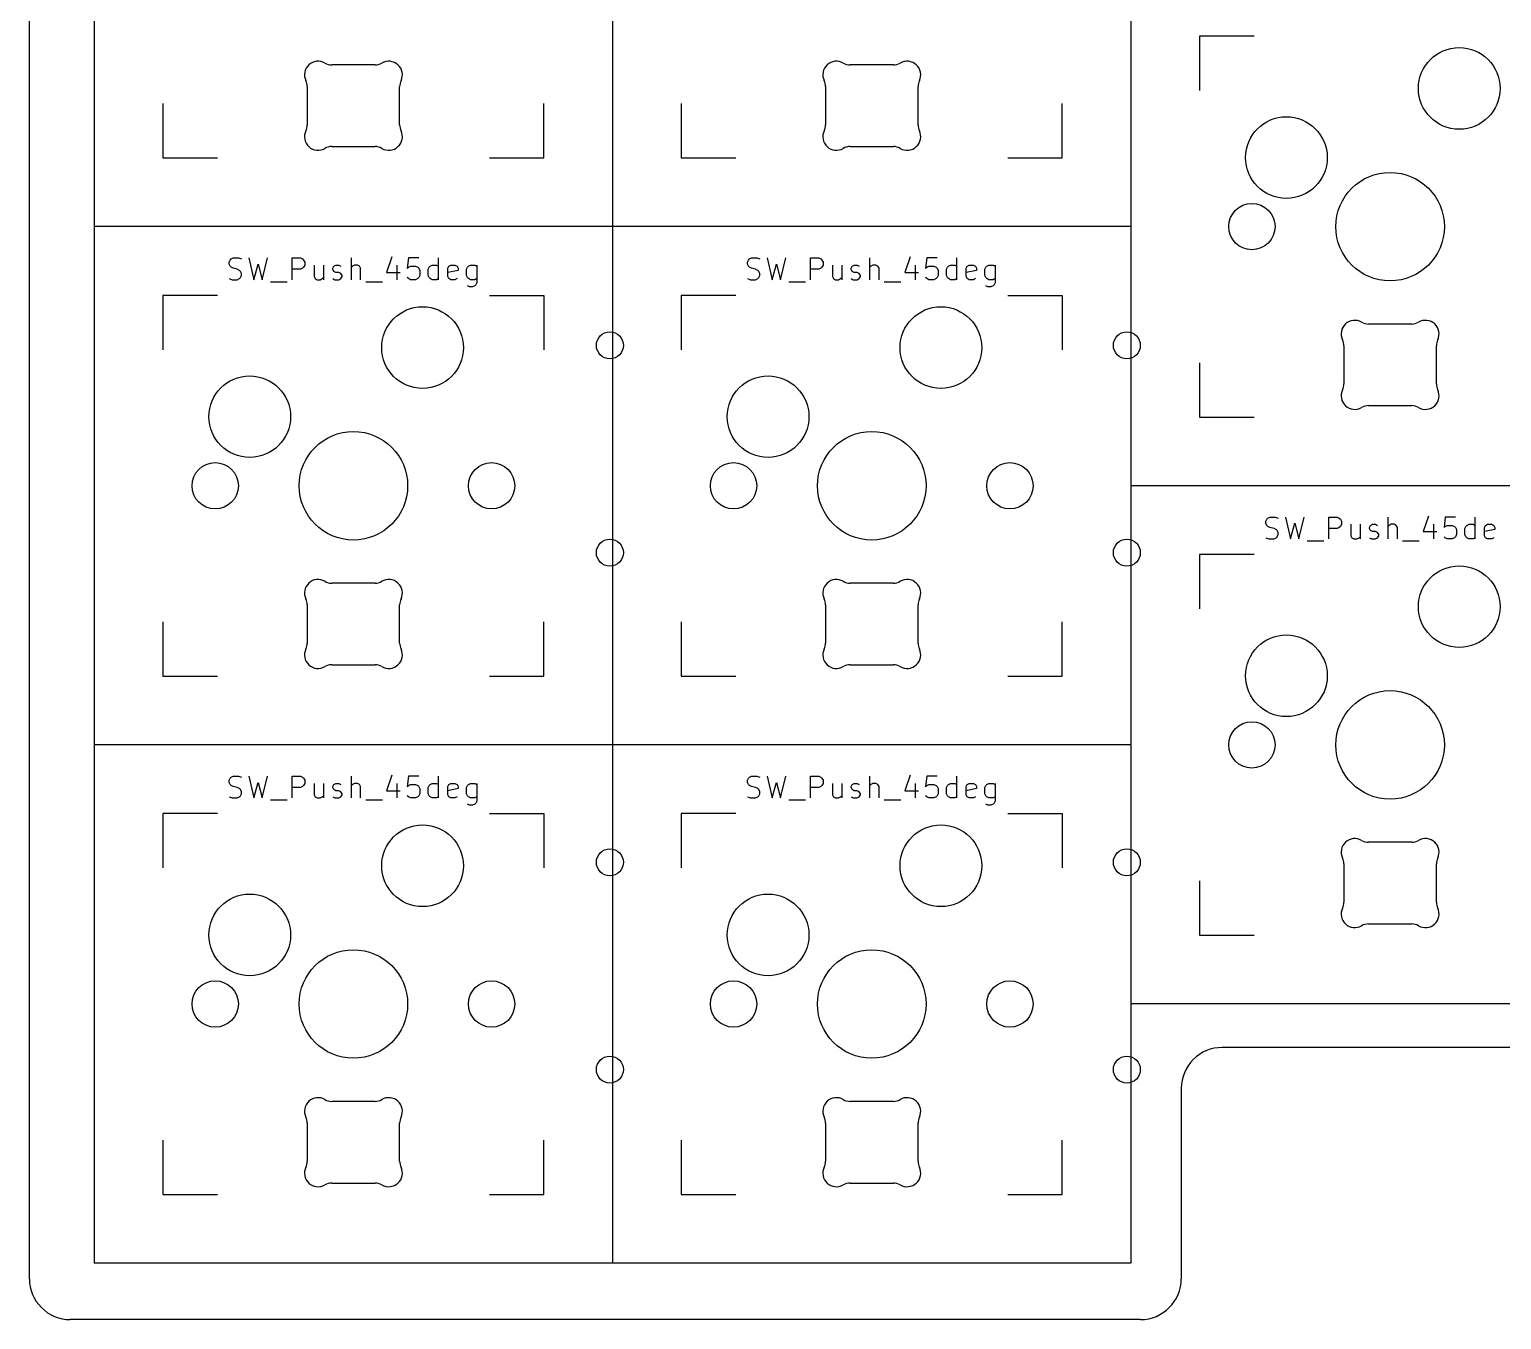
# Model space of a CAD drawing. Extents: x 9 to 292, y -476 to -359.
# Drawn here: x 9 to 63.1, y -455.7 to -408.2 of the extents above; entities that cross this region are included whole.
import ezdxf

# ---------------------------------------------------------------- set-up
doc = ezdxf.new("R2010")
doc.units = 0
doc.layers.add('BLACK', color=7, linetype='CONTINUOUS')

msp = doc.modelspace()

# ---------------------------------------------------------------- linework, layer by layer
at = {"layer": 'BLACK', "linetype": 'CONTINUOUS'}
for p, q in [((8.993886, -454.150112), (8.993887, -376.499989)), ((11.375136, -396.425111), (11.375136, -415.475111)), ((30.425136, -396.425111), (30.425136, -415.475111)), ((30.425137, -396.425112), (30.425137, -415.475112)), ((49.475137, -396.425112), (49.475137, -415.475112)), ((49.475136, -405.950112), (49.475136, -425.000112)), ((52.000136, -408.475112), (52.000136, -410.475113)), ((54.000137, -408.475112), (52.000136, -408.475112)), ((21.694589, -409.530112), (20.105685, -409.530112)), ((40.744589, -409.530112), (39.155685, -409.530112)), ((19.200138, -410.32727), (19.200138, -411.732954)), ((22.600136, -411.732954), (22.600136, -410.32727)), ((38.250138, -410.32727), (38.250138, -411.732954)), ((41.650136, -411.732954), (41.650136, -410.32727)), ((13.900136, -410.95011), (13.900136, -412.950111)), ((27.900136, -412.950111), (27.900136, -410.95011)), ((32.950137, -410.950111), (32.950137, -412.950112)), ((46.950137, -412.950112), (46.950137, -410.950111)), ((20.105684, -412.530111), (21.694589, -412.530111)), ((39.155684, -412.530111), (40.744589, -412.530111)), ((13.900136, -412.950111), (15.900137, -412.950111)), ((25.900135, -412.950111), (27.900136, -412.950111)), ((32.950137, -412.950112), (34.950138, -412.950112)), ((44.950136, -412.950112), (46.950137, -412.950112)), ((30.425136, -415.475111), (11.375136, -415.475111)), ((11.375137, -415.475112), (11.375137, -434.525112)), ((30.425137, -415.475112), (11.375137, -415.475112)), ((30.425137, -415.475112), (30.425137, -434.525112)), ((49.475137, -415.475112), (30.425137, -415.475112)), ((49.475137, -415.475112), (30.425137, -415.475112)), ((30.425137, -415.475112), (30.425137, -434.525112)), ((49.475137, -415.475112), (49.475137, -434.525112)), ((22.309661, -416.586812), (22.119184, -417.15824)), ((41.359661, -416.586812), (41.169184, -417.15824)), ((16.328706, -416.777288), (16.366802, -416.701097)), ((16.328706, -416.853478), (16.328706, -416.777288)), ((16.366802, -416.929669), (16.328706, -416.853478)), ((16.366802, -416.701097), (16.404897, -416.663002)), ((16.404897, -416.967764), (16.366802, -416.929669)), ((16.404897, -416.663002), (16.481087, -416.624907)), ((16.481087, -417.005859), (16.404897, -416.967764)), ((16.481087, -416.624907), (16.671564, -416.624907)), ((16.633468, -417.043954), (16.481087, -417.005859)), ((16.709659, -417.08205), (16.633468, -417.043954)), ((16.671564, -416.624907), (16.785849, -416.663002)), ((16.747754, -417.120145), (16.709659, -417.08205)), ((16.785849, -417.196335), (16.747754, -417.120145)), ((17.052516, -416.624907), (17.242992, -417.424907)), ((17.242992, -417.424907), (17.395373, -416.853478)), ((17.395373, -416.853478), (17.547754, -417.424907)), ((17.547754, -417.424907), (17.738231, -416.624907)), ((18.652517, -417.424907), (18.652517, -416.624907)), ((18.652517, -416.624907), (18.957279, -416.624907)), ((18.957279, -417.043954), (18.652517, -417.043954)), ((18.957279, -416.624907), (19.033469, -416.663002)), ((19.033469, -417.005859), (18.957279, -417.043954)), ((19.033469, -416.663002), (19.071564, -416.701097)), ((19.071564, -416.967764), (19.033469, -417.005859)), ((19.071564, -416.701097), (19.10966, -416.777288)), ((19.10966, -416.891573), (19.071564, -416.967764)), ((19.10966, -416.777288), (19.10966, -416.891573)), ((19.452517, -416.891573), (19.452517, -417.310621)), ((19.795374, -416.891573), (19.795374, -417.424907)), ((20.138231, -417.005859), (20.176327, -416.929669)), ((20.138231, -417.043954), (20.138231, -417.005859)), ((20.176327, -417.120145), (20.138231, -417.043954)), ((20.176327, -416.929669), (20.252517, -416.891573)), ((20.252517, -417.15824), (20.176327, -417.120145)), ((20.252517, -416.891573), (20.366803, -416.891573)), ((20.366803, -416.891573), (20.442993, -416.929669)), ((20.823946, -417.424907), (20.823946, -416.624907)), ((20.862041, -416.929669), (20.823946, -416.967764)), ((20.938231, -416.891573), (20.862041, -416.929669)), ((21.052517, -416.891573), (20.938231, -416.891573)), ((21.128708, -416.929669), (21.052517, -416.891573)), ((21.166803, -417.005859), (21.128708, -416.929669)), ((21.166803, -417.424907), (21.166803, -417.005859)), ((22.500137, -416.891573), (22.500137, -417.424907)), ((22.919185, -416.624907), (22.881089, -417.005859)), ((22.881089, -417.005859), (22.919185, -416.967764)), ((23.300137, -416.624907), (22.919185, -416.624907)), ((22.919185, -416.967764), (22.995375, -416.929669)), ((22.995375, -416.929669), (23.185851, -416.929669)), ((23.185851, -416.929669), (23.262042, -416.967764)), ((23.262042, -416.967764), (23.300137, -417.005859)), ((23.300137, -417.005859), (23.338232, -417.08205)), ((23.338232, -417.08205), (23.338232, -417.272526)), ((23.642994, -417.043954), (23.68109, -416.967764)), ((23.642994, -417.272526), (23.642994, -417.043954)), ((23.68109, -416.967764), (23.719185, -416.929669)), ((23.719185, -416.929669), (23.795375, -416.891573)), ((23.795375, -416.891573), (23.947756, -416.891573)), ((23.947756, -416.891573), (24.023947, -416.929669)), ((24.023947, -417.424907), (24.023947, -416.624907)), ((24.366804, -417.005859), (24.4049, -416.929669)), ((24.366804, -417.310621), (24.366804, -417.005859)), ((24.747757, -417.08205), (24.366804, -417.15824)), ((24.4049, -416.929669), (24.48109, -416.891573)), ((24.48109, -416.891573), (24.633471, -416.891573)), ((24.633471, -416.891573), (24.709662, -416.929669)), ((24.709662, -416.929669), (24.747757, -417.005859)), ((24.747757, -417.005859), (24.747757, -417.08205)), ((25.052518, -417.043954), (25.090614, -416.967764)), ((25.052518, -417.272526), (25.052518, -417.043954)), ((25.090614, -416.967764), (25.128709, -416.929669)), ((25.128709, -416.929669), (25.204899, -416.891573)), ((25.204899, -416.891573), (25.35728, -416.891573)), ((25.35728, -416.891573), (25.433471, -416.929669)), ((25.433471, -416.891573), (25.433471, -417.539192)), ((35.378706, -416.777288), (35.416802, -416.701097)), ((35.378706, -416.853478), (35.378706, -416.777288)), ((35.416802, -416.929669), (35.378706, -416.853478)), ((35.416802, -416.701097), (35.454897, -416.663002)), ((35.454897, -416.967764), (35.416802, -416.929669)), ((35.454897, -416.663002), (35.531087, -416.624907)), ((35.531087, -417.005859), (35.454897, -416.967764)), ((35.531087, -416.624907), (35.721564, -416.624907)), ((35.683468, -417.043954), (35.531087, -417.005859)), ((35.759659, -417.08205), (35.683468, -417.043954)), ((35.721564, -416.624907), (35.835849, -416.663002)), ((35.797754, -417.120145), (35.759659, -417.08205)), ((35.835849, -417.196335), (35.797754, -417.120145)), ((36.102516, -416.624907), (36.292992, -417.424907)), ((36.292992, -417.424907), (36.445373, -416.853478)), ((36.445373, -416.853478), (36.597754, -417.424907)), ((36.597754, -417.424907), (36.788231, -416.624907)), ((37.702517, -417.424907), (37.702517, -416.624907)), ((37.702517, -416.624907), (38.007279, -416.624907)), ((38.007279, -417.043954), (37.702517, -417.043954)), ((38.007279, -416.624907), (38.083469, -416.663002)), ((38.083469, -417.005859), (38.007279, -417.043954)), ((38.083469, -416.663002), (38.121564, -416.701097)), ((38.121564, -416.967764), (38.083469, -417.005859)), ((38.121564, -416.701097), (38.15966, -416.777288)), ((38.15966, -416.891573), (38.121564, -416.967764)), ((38.15966, -416.777288), (38.15966, -416.891573)), ((38.502517, -416.891573), (38.502517, -417.310621)), ((38.845374, -416.891573), (38.845374, -417.424907)), ((39.188231, -417.005859), (39.226327, -416.929669)), ((39.188231, -417.043954), (39.188231, -417.005859)), ((39.226327, -417.120145), (39.188231, -417.043954)), ((39.226327, -416.929669), (39.302517, -416.891573)), ((39.302517, -417.15824), (39.226327, -417.120145)), ((39.302517, -416.891573), (39.416803, -416.891573)), ((39.416803, -416.891573), (39.492993, -416.929669)), ((39.873946, -417.424907), (39.873946, -416.624907)), ((39.912041, -416.929669), (39.873946, -416.967764)), ((39.988231, -416.891573), (39.912041, -416.929669)), ((40.102517, -416.891573), (39.988231, -416.891573)), ((40.178708, -416.929669), (40.102517, -416.891573)), ((40.216803, -417.005859), (40.178708, -416.929669)), ((40.216803, -417.424907), (40.216803, -417.005859)), ((41.550137, -416.891573), (41.550137, -417.424907)), ((41.969185, -416.624907), (41.931089, -417.005859)), ((41.931089, -417.005859), (41.969185, -416.967764)), ((42.350137, -416.624907), (41.969185, -416.624907)), ((41.969185, -416.967764), (42.045375, -416.929669)), ((42.045375, -416.929669), (42.235851, -416.929669)), ((42.235851, -416.929669), (42.312042, -416.967764)), ((42.312042, -416.967764), (42.350137, -417.005859)), ((42.350137, -417.005859), (42.388232, -417.08205)), ((42.388232, -417.08205), (42.388232, -417.272526)), ((42.692994, -417.043954), (42.73109, -416.967764)), ((42.692994, -417.272526), (42.692994, -417.043954)), ((42.73109, -416.967764), (42.769185, -416.929669)), ((42.769185, -416.929669), (42.845375, -416.891573)), ((42.845375, -416.891573), (42.997756, -416.891573)), ((42.997756, -416.891573), (43.073947, -416.929669)), ((43.073947, -417.424907), (43.073947, -416.624907)), ((43.416804, -417.005859), (43.4549, -416.929669)), ((43.416804, -417.310621), (43.416804, -417.005859)), ((43.797757, -417.08205), (43.416804, -417.15824)), ((43.4549, -416.929669), (43.53109, -416.891573)), ((43.53109, -416.891573), (43.683471, -416.891573)), ((43.683471, -416.891573), (43.759662, -416.929669)), ((43.759662, -416.929669), (43.797757, -417.005859)), ((43.797757, -417.005859), (43.797757, -417.08205)), ((44.102518, -417.043954), (44.140614, -416.967764)), ((44.102518, -417.272526), (44.102518, -417.043954)), ((44.140614, -416.967764), (44.178709, -416.929669)), ((44.178709, -416.929669), (44.254899, -416.891573)), ((44.254899, -416.891573), (44.40728, -416.891573)), ((44.40728, -416.891573), (44.483471, -416.929669)), ((44.483471, -416.891573), (44.483471, -417.539192)), ((16.328706, -417.386812), (16.442992, -417.424907)), ((16.442992, -417.424907), (16.633468, -417.424907)), ((16.633468, -417.424907), (16.709659, -417.386812)), ((16.709659, -417.386812), (16.747754, -417.348716)), ((16.747754, -417.348716), (16.785849, -417.272526)), ((16.785849, -417.272526), (16.785849, -417.196335)), ((17.852517, -417.501097), (18.46204, -417.501097)), ((19.452517, -417.310621), (19.490612, -417.386812)), ((19.490612, -417.386812), (19.566802, -417.424907)), ((19.566802, -417.424907), (19.681088, -417.424907)), ((19.681088, -417.424907), (19.757279, -417.386812)), ((19.757279, -417.386812), (19.795374, -417.348716)), ((20.138231, -417.386812), (20.214422, -417.424907)), ((20.214422, -417.424907), (20.366803, -417.424907)), ((20.366803, -417.15824), (20.252517, -417.15824)), ((20.442993, -417.196335), (20.366803, -417.15824)), ((20.366803, -417.424907), (20.442993, -417.386812)), ((20.481089, -417.272526), (20.442993, -417.196335)), ((20.442993, -417.386812), (20.481089, -417.310621)), ((20.481089, -417.310621), (20.481089, -417.272526)), ((21.35728, -417.501097), (21.966803, -417.501097)), ((22.119184, -417.15824), (22.614423, -417.15824)), ((22.919185, -417.386812), (22.881089, -417.348716)), ((22.995375, -417.424907), (22.919185, -417.386812)), ((23.185851, -417.424907), (22.995375, -417.424907)), ((23.262042, -417.386812), (23.185851, -417.424907)), ((23.300137, -417.348716), (23.262042, -417.386812)), ((23.338232, -417.272526), (23.300137, -417.348716)), ((23.68109, -417.348716), (23.642994, -417.272526)), ((23.719185, -417.386812), (23.68109, -417.348716)), ((23.795375, -417.424907), (23.719185, -417.386812)), ((23.947756, -417.424907), (23.795375, -417.424907)), ((24.023947, -417.386812), (23.947756, -417.424907)), ((24.4049, -417.386812), (24.366804, -417.310621)), ((24.48109, -417.424907), (24.4049, -417.386812)), ((24.633471, -417.424907), (24.48109, -417.424907)), ((24.709662, -417.386812), (24.633471, -417.424907)), ((25.090614, -417.348716), (25.052518, -417.272526)), ((25.128709, -417.386812), (25.090614, -417.348716)), ((25.166804, -417.691573), (25.090614, -417.653478)), ((25.204899, -417.424907), (25.128709, -417.386812)), ((25.35728, -417.424907), (25.204899, -417.424907)), ((25.35728, -417.653478), (25.28109, -417.691573)), ((25.433471, -417.386812), (25.35728, -417.424907)), ((25.395376, -417.615383), (25.35728, -417.653478)), ((25.433471, -417.539192), (25.395376, -417.615383)), ((35.378706, -417.386812), (35.492992, -417.424907)), ((35.492992, -417.424907), (35.683468, -417.424907)), ((35.683468, -417.424907), (35.759659, -417.386812)), ((35.759659, -417.386812), (35.797754, -417.348716)), ((35.797754, -417.348716), (35.835849, -417.272526)), ((35.835849, -417.272526), (35.835849, -417.196335)), ((36.902517, -417.501097), (37.51204, -417.501097)), ((38.502517, -417.310621), (38.540612, -417.386812)), ((38.540612, -417.386812), (38.616802, -417.424907)), ((38.616802, -417.424907), (38.731088, -417.424907)), ((38.731088, -417.424907), (38.807279, -417.386812)), ((38.807279, -417.386812), (38.845374, -417.348716)), ((39.188231, -417.386812), (39.264422, -417.424907)), ((39.264422, -417.424907), (39.416803, -417.424907)), ((39.416803, -417.15824), (39.302517, -417.15824)), ((39.492993, -417.196335), (39.416803, -417.15824)), ((39.416803, -417.424907), (39.492993, -417.386812)), ((39.531089, -417.272526), (39.492993, -417.196335)), ((39.492993, -417.386812), (39.531089, -417.310621)), ((39.531089, -417.310621), (39.531089, -417.272526)), ((40.40728, -417.501097), (41.016803, -417.501097)), ((41.169184, -417.15824), (41.664423, -417.15824)), ((41.969185, -417.386812), (41.931089, -417.348716)), ((42.045375, -417.424907), (41.969185, -417.386812)), ((42.235851, -417.424907), (42.045375, -417.424907)), ((42.312042, -417.386812), (42.235851, -417.424907)), ((42.350137, -417.348716), (42.312042, -417.386812)), ((42.388232, -417.272526), (42.350137, -417.348716)), ((42.73109, -417.348716), (42.692994, -417.272526)), ((42.769185, -417.386812), (42.73109, -417.348716)), ((42.845375, -417.424907), (42.769185, -417.386812)), ((42.997756, -417.424907), (42.845375, -417.424907)), ((43.073947, -417.386812), (42.997756, -417.424907)), ((43.4549, -417.386812), (43.416804, -417.310621)), ((43.53109, -417.424907), (43.4549, -417.386812)), ((43.683471, -417.424907), (43.53109, -417.424907)), ((43.759662, -417.386812), (43.683471, -417.424907)), ((44.140614, -417.348716), (44.102518, -417.272526)), ((44.178709, -417.386812), (44.140614, -417.348716)), ((44.216804, -417.691573), (44.140614, -417.653478)), ((44.254899, -417.424907), (44.178709, -417.386812)), ((44.40728, -417.424907), (44.254899, -417.424907)), ((44.40728, -417.653478), (44.33109, -417.691573)), ((44.483471, -417.386812), (44.40728, -417.424907)), ((44.445376, -417.615383), (44.40728, -417.653478)), ((44.483471, -417.539192), (44.445376, -417.615383)), ((13.900137, -418.000112), (13.900137, -420.000113)), ((15.900138, -418.000112), (13.900137, -418.000112)), ((25.28109, -417.691573), (25.166804, -417.691573)), ((25.900136, -418.000112), (27.900137, -418.000112)), ((27.900137, -418.000112), (27.900137, -420.000113)), ((32.950137, -418.000112), (32.950137, -420.000113)), ((34.950138, -418.000112), (32.950137, -418.000112)), ((44.33109, -417.691573), (44.216804, -417.691573)), ((44.950136, -418.000112), (46.950137, -418.000112)), ((46.950137, -418.000112), (46.950137, -420.000113)), ((59.794589, -419.055111), (58.205684, -419.055111)), ((57.300137, -419.852268), (57.300137, -421.257952)), ((60.700135, -421.257952), (60.700135, -419.852268)), ((52.000136, -420.475111), (52.000136, -422.475112)), ((52.000136, -422.475112), (54.000137, -422.475112)), ((58.205684, -422.05511), (59.794588, -422.05511)), ((49.475136, -425.000112), (49.475136, -444.050112)), ((68.525136, -425.000112), (49.475136, -425.000112)), ((68.525136, -425.000112), (49.475136, -425.000112)), ((54.428705, -426.302288), (54.466801, -426.226097)), ((54.428705, -426.378478), (54.428705, -426.302288)), ((54.466801, -426.226097), (54.504896, -426.188002)), ((54.504896, -426.188002), (54.581086, -426.149907)), ((54.581086, -426.149907), (54.771563, -426.149907)), ((54.771563, -426.149907), (54.885848, -426.188002)), ((55.152515, -426.149907), (55.342991, -426.949907)), ((55.647753, -426.949907), (55.83823, -426.149907)), ((56.752516, -426.949907), (56.752516, -426.149907)), ((56.752516, -426.149907), (57.057278, -426.149907)), ((57.057278, -426.149907), (57.133468, -426.188002)), ((57.133468, -426.188002), (57.171563, -426.226097)), ((57.171563, -426.226097), (57.209659, -426.302288)), ((57.209659, -426.302288), (57.209659, -426.416573)), ((58.923945, -426.949907), (58.923945, -426.149907)), ((60.40966, -426.111812), (60.219183, -426.68324)), ((61.019184, -426.149907), (60.981088, -426.530859)), ((61.400136, -426.149907), (61.019184, -426.149907)), ((62.123946, -426.949907), (62.123946, -426.149907)), ((54.466801, -426.454669), (54.428705, -426.378478)), ((54.504896, -426.492764), (54.466801, -426.454669)), ((54.581086, -426.530859), (54.504896, -426.492764)), ((54.733467, -426.568954), (54.581086, -426.530859)), ((54.809658, -426.60705), (54.733467, -426.568954)), ((54.847753, -426.645145), (54.809658, -426.60705)), ((54.885848, -426.721335), (54.847753, -426.645145)), ((54.847753, -426.873716), (54.885848, -426.797526)), ((54.885848, -426.797526), (54.885848, -426.721335)), ((55.342991, -426.949907), (55.495372, -426.378478)), ((55.495372, -426.378478), (55.647753, -426.949907)), ((57.057278, -426.568954), (56.752516, -426.568954)), ((57.133468, -426.530859), (57.057278, -426.568954)), ((57.171563, -426.492764), (57.133468, -426.530859)), ((57.209659, -426.416573), (57.171563, -426.492764)), ((57.552516, -426.416573), (57.552516, -426.835621)), ((57.552516, -426.835621), (57.590611, -426.911812)), ((57.895373, -426.416573), (57.895373, -426.949907)), ((58.23823, -426.530859), (58.276326, -426.454669)), ((58.23823, -426.568954), (58.23823, -426.530859)), ((58.276326, -426.645145), (58.23823, -426.568954)), ((58.276326, -426.454669), (58.352516, -426.416573)), ((58.352516, -426.68324), (58.276326, -426.645145)), ((58.352516, -426.416573), (58.466802, -426.416573)), ((58.466802, -426.68324), (58.352516, -426.68324)), ((58.466802, -426.416573), (58.542992, -426.454669)), ((58.542992, -426.721335), (58.466802, -426.68324)), ((58.581088, -426.797526), (58.542992, -426.721335)), ((58.542992, -426.911812), (58.581088, -426.835621)), ((58.581088, -426.835621), (58.581088, -426.797526)), ((58.96204, -426.454669), (58.923945, -426.492764)), ((59.03823, -426.416573), (58.96204, -426.454669)), ((59.152516, -426.416573), (59.03823, -426.416573)), ((59.228707, -426.454669), (59.152516, -426.416573)), ((59.266802, -426.530859), (59.228707, -426.454669)), ((59.266802, -426.949907), (59.266802, -426.530859)), ((60.219183, -426.68324), (60.714422, -426.68324)), ((60.600136, -426.416573), (60.600136, -426.949907)), ((60.981088, -426.530859), (61.019184, -426.492764)), ((61.019184, -426.492764), (61.095374, -426.454669)), ((61.095374, -426.454669), (61.28585, -426.454669)), ((61.28585, -426.454669), (61.362041, -426.492764)), ((61.362041, -426.492764), (61.400136, -426.530859)), ((61.400136, -426.530859), (61.438231, -426.60705)), ((61.438231, -426.797526), (61.400136, -426.873716)), ((61.438231, -426.60705), (61.438231, -426.797526)), ((61.742993, -426.568954), (61.781089, -426.492764)), ((61.742993, -426.797526), (61.742993, -426.568954)), ((61.781089, -426.873716), (61.742993, -426.797526)), ((61.781089, -426.492764), (61.819184, -426.454669)), ((61.819184, -426.454669), (61.895374, -426.416573)), ((61.895374, -426.416573), (62.047755, -426.416573)), ((62.047755, -426.416573), (62.123946, -426.454669)), ((62.466803, -426.530859), (62.504899, -426.454669)), ((62.466803, -426.835621), (62.466803, -426.530859)), ((62.847756, -426.60705), (62.466803, -426.68324)), ((62.504899, -426.911812), (62.466803, -426.835621)), ((62.504899, -426.454669), (62.581089, -426.416573)), ((62.581089, -426.416573), (62.73347, -426.416573)), ((62.73347, -426.416573), (62.809661, -426.454669)), ((62.809661, -426.454669), (62.847756, -426.530859)), ((62.847756, -426.530859), (62.847756, -426.60705)), ((54.428705, -426.911812), (54.542991, -426.949907)), ((54.542991, -426.949907), (54.733467, -426.949907)), ((54.733467, -426.949907), (54.809658, -426.911812)), ((54.809658, -426.911812), (54.847753, -426.873716)), ((55.952516, -427.026097), (56.562039, -427.026097)), ((57.590611, -426.911812), (57.666801, -426.949907)), ((57.666801, -426.949907), (57.781087, -426.949907)), ((57.781087, -426.949907), (57.857278, -426.911812)), ((57.857278, -426.911812), (57.895373, -426.873716)), ((58.23823, -426.911812), (58.314421, -426.949907)), ((58.314421, -426.949907), (58.466802, -426.949907)), ((58.466802, -426.949907), (58.542992, -426.911812)), ((59.457279, -427.026097), (60.066802, -427.026097)), ((61.019184, -426.911812), (60.981088, -426.873716)), ((61.095374, -426.949907), (61.019184, -426.911812)), ((61.28585, -426.949907), (61.095374, -426.949907)), ((61.362041, -426.911812), (61.28585, -426.949907)), ((61.400136, -426.873716), (61.362041, -426.911812)), ((61.819184, -426.911812), (61.781089, -426.873716)), ((61.895374, -426.949907), (61.819184, -426.911812)), ((62.047755, -426.949907), (61.895374, -426.949907)), ((62.123946, -426.911812), (62.047755, -426.949907)), ((62.581089, -426.949907), (62.504899, -426.911812)), ((62.73347, -426.949907), (62.581089, -426.949907)), ((62.809661, -426.911812), (62.73347, -426.949907)), ((52.000136, -427.525112), (52.000136, -429.525113)), ((54.000137, -427.525112), (52.000136, -427.525112)), ((21.694589, -428.580112), (20.105684, -428.580112)), ((40.74459, -428.580111), (39.155685, -428.580111)), ((19.200137, -429.377269), (19.200137, -430.782953)), ((22.600135, -430.782953), (22.600135, -429.377269)), ((38.250138, -429.377268), (38.250138, -430.782952)), ((41.650136, -430.782952), (41.650136, -429.377268)), ((13.900137, -430.000111), (13.900137, -432.000112)), ((27.900137, -432.000112), (27.900137, -430.000111)), ((32.950137, -430.000111), (32.950137, -432.000112)), ((46.950137, -432.000112), (46.950137, -430.000111)), ((20.105684, -431.580111), (21.694588, -431.580111)), ((39.155685, -431.58011), (40.744589, -431.58011)), ((13.900137, -432.000112), (15.900138, -432.000112)), ((25.900136, -432.000112), (27.900137, -432.000112)), ((32.950137, -432.000112), (34.950138, -432.000112)), ((44.950136, -432.000112), (46.950137, -432.000112)), ((11.375137, -434.525112), (11.375137, -453.575112)), ((30.425137, -434.525112), (11.375137, -434.525112)), ((30.425137, -434.525112), (11.375137, -434.525112)), ((30.425137, -434.525112), (30.425137, -453.575112)), ((49.475137, -434.525112), (30.425137, -434.525112)), ((49.475137, -434.525112), (30.425137, -434.525112)), ((30.425137, -434.525112), (30.425137, -453.575112)), ((49.475137, -434.525112), (49.475137, -453.575112)), ((16.328706, -435.827288), (16.366802, -435.751097)), ((16.328706, -435.903478), (16.328706, -435.827288)), ((16.366802, -435.979669), (16.328706, -435.903478)), ((16.366802, -435.751097), (16.404897, -435.713002)), ((16.404897, -436.017764), (16.366802, -435.979669)), ((16.404897, -435.713002), (16.481087, -435.674907)), ((16.481087, -436.055859), (16.404897, -436.017764)), ((16.481087, -435.674907), (16.671564, -435.674907)), ((16.633468, -436.093954), (16.481087, -436.055859)), ((16.671564, -435.674907), (16.785849, -435.713002)), ((17.052516, -435.674907), (17.242992, -436.474907)), ((17.242992, -436.474907), (17.395373, -435.903478)), ((17.395373, -435.903478), (17.547754, -436.474907)), ((17.547754, -436.474907), (17.738231, -435.674907)), ((18.652517, -436.474907), (18.652517, -435.674907)), ((18.652517, -435.674907), (18.957279, -435.674907)), ((18.957279, -435.674907), (19.033469, -435.713002)), ((19.033469, -436.055859), (18.957279, -436.093954)), ((19.033469, -435.713002), (19.071564, -435.751097)), ((19.071564, -436.017764), (19.033469, -436.055859)), ((19.071564, -435.751097), (19.10966, -435.827288)), ((19.10966, -435.941573), (19.071564, -436.017764)), ((19.10966, -435.827288), (19.10966, -435.941573)), ((19.452517, -435.941573), (19.452517, -436.360621)), ((19.795374, -435.941573), (19.795374, -436.474907)), ((20.138231, -436.055859), (20.176327, -435.979669)), ((20.138231, -436.093954), (20.138231, -436.055859)), ((20.176327, -435.979669), (20.252517, -435.941573)), ((20.252517, -435.941573), (20.366803, -435.941573)), ((20.366803, -435.941573), (20.442993, -435.979669)), ((20.823946, -436.474907), (20.823946, -435.674907)), ((20.862041, -435.979669), (20.823946, -436.017764)), ((20.938231, -435.941573), (20.862041, -435.979669)), ((21.052517, -435.941573), (20.938231, -435.941573)), ((21.128708, -435.979669), (21.052517, -435.941573)), ((21.166803, -436.055859), (21.128708, -435.979669)), ((21.166803, -436.474907), (21.166803, -436.055859)), ((22.309661, -435.636812), (22.119184, -436.20824)), ((22.500137, -435.941573), (22.500137, -436.474907)), ((22.919185, -435.674907), (22.881089, -436.055859)), ((22.881089, -436.055859), (22.919185, -436.017764)), ((23.300137, -435.674907), (22.919185, -435.674907)), ((22.919185, -436.017764), (22.995375, -435.979669)), ((22.995375, -435.979669), (23.185851, -435.979669)), ((23.185851, -435.979669), (23.262042, -436.017764)), ((23.262042, -436.017764), (23.300137, -436.055859)), ((23.300137, -436.055859), (23.338232, -436.13205)), ((23.642994, -436.093954), (23.68109, -436.017764)), ((23.68109, -436.017764), (23.719185, -435.979669)), ((23.719185, -435.979669), (23.795375, -435.941573)), ((23.795375, -435.941573), (23.947756, -435.941573)), ((23.947756, -435.941573), (24.023947, -435.979669)), ((24.023947, -436.474907), (24.023947, -435.674907)), ((24.366804, -436.055859), (24.4049, -435.979669)), ((24.366804, -436.360621), (24.366804, -436.055859)), ((24.4049, -435.979669), (24.48109, -435.941573)), ((24.48109, -435.941573), (24.633471, -435.941573)), ((24.633471, -435.941573), (24.709662, -435.979669)), ((24.709662, -435.979669), (24.747757, -436.055859)), ((24.747757, -436.055859), (24.747757, -436.13205)), ((25.052518, -436.093954), (25.090614, -436.017764)), ((25.090614, -436.017764), (25.128709, -435.979669)), ((25.128709, -435.979669), (25.204899, -435.941573)), ((25.204899, -435.941573), (25.35728, -435.941573)), ((25.35728, -435.941573), (25.433471, -435.979669)), ((25.433471, -435.941573), (25.433471, -436.589192)), ((35.378706, -435.827288), (35.416802, -435.751097)), ((35.378706, -435.903478), (35.378706, -435.827288)), ((35.416802, -435.979669), (35.378706, -435.903478)), ((35.416802, -435.751097), (35.454897, -435.713002)), ((35.454897, -436.017764), (35.416802, -435.979669)), ((35.454897, -435.713002), (35.531087, -435.674907)), ((35.531087, -436.055859), (35.454897, -436.017764)), ((35.531087, -435.674907), (35.721564, -435.674907)), ((35.683468, -436.093954), (35.531087, -436.055859)), ((35.721564, -435.674907), (35.835849, -435.713002)), ((36.102516, -435.674907), (36.292992, -436.474907)), ((36.292992, -436.474907), (36.445373, -435.903478)), ((36.445373, -435.903478), (36.597754, -436.474907)), ((36.597754, -436.474907), (36.788231, -435.674907)), ((37.702517, -436.474907), (37.702517, -435.674907)), ((37.702517, -435.674907), (38.007279, -435.674907)), ((38.007279, -435.674907), (38.083469, -435.713002)), ((38.083469, -436.055859), (38.007279, -436.093954)), ((38.083469, -435.713002), (38.121564, -435.751097)), ((38.121564, -436.017764), (38.083469, -436.055859)), ((38.121564, -435.751097), (38.15966, -435.827288)), ((38.15966, -435.941573), (38.121564, -436.017764)), ((38.15966, -435.827288), (38.15966, -435.941573)), ((38.502517, -435.941573), (38.502517, -436.360621)), ((38.845374, -435.941573), (38.845374, -436.474907)), ((39.188231, -436.055859), (39.226327, -435.979669)), ((39.188231, -436.093954), (39.188231, -436.055859)), ((39.226327, -435.979669), (39.302517, -435.941573)), ((39.302517, -435.941573), (39.416803, -435.941573)), ((39.416803, -435.941573), (39.492993, -435.979669)), ((39.873946, -436.474907), (39.873946, -435.674907)), ((39.912041, -435.979669), (39.873946, -436.017764)), ((39.988231, -435.941573), (39.912041, -435.979669)), ((40.102517, -435.941573), (39.988231, -435.941573)), ((40.178708, -435.979669), (40.102517, -435.941573)), ((40.216803, -436.055859), (40.178708, -435.979669)), ((40.216803, -436.474907), (40.216803, -436.055859)), ((41.359661, -435.636812), (41.169184, -436.20824)), ((41.550137, -435.941573), (41.550137, -436.474907)), ((41.969185, -435.674907), (41.931089, -436.055859)), ((41.931089, -436.055859), (41.969185, -436.017764)), ((42.350137, -435.674907), (41.969185, -435.674907)), ((41.969185, -436.017764), (42.045375, -435.979669)), ((42.045375, -435.979669), (42.235851, -435.979669)), ((42.235851, -435.979669), (42.312042, -436.017764)), ((42.312042, -436.017764), (42.350137, -436.055859)), ((42.350137, -436.055859), (42.388232, -436.13205)), ((42.692994, -436.093954), (42.73109, -436.017764)), ((42.73109, -436.017764), (42.769185, -435.979669)), ((42.769185, -435.979669), (42.845375, -435.941573)), ((42.845375, -435.941573), (42.997756, -435.941573)), ((42.997756, -435.941573), (43.073947, -435.979669)), ((43.073947, -436.474907), (43.073947, -435.674907)), ((43.416804, -436.055859), (43.4549, -435.979669)), ((43.416804, -436.360621), (43.416804, -436.055859)), ((43.4549, -435.979669), (43.53109, -435.941573)), ((43.53109, -435.941573), (43.683471, -435.941573)), ((43.683471, -435.941573), (43.759662, -435.979669)), ((43.759662, -435.979669), (43.797757, -436.055859)), ((43.797757, -436.055859), (43.797757, -436.13205)), ((44.102518, -436.093954), (44.140614, -436.017764)), ((44.140614, -436.017764), (44.178709, -435.979669)), ((44.178709, -435.979669), (44.254899, -435.941573)), ((44.254899, -435.941573), (44.40728, -435.941573)), ((44.40728, -435.941573), (44.483471, -435.979669)), ((44.483471, -435.941573), (44.483471, -436.589192)), ((16.328706, -436.436812), (16.442992, -436.474907)), ((16.442992, -436.474907), (16.633468, -436.474907)), ((16.709659, -436.13205), (16.633468, -436.093954)), ((16.633468, -436.474907), (16.709659, -436.436812)), ((16.747754, -436.170145), (16.709659, -436.13205)), ((16.709659, -436.436812), (16.747754, -436.398716)), ((16.785849, -436.246335), (16.747754, -436.170145)), ((16.747754, -436.398716), (16.785849, -436.322526)), ((16.785849, -436.322526), (16.785849, -436.246335)), ((17.852517, -436.551097), (18.46204, -436.551097)), ((18.957279, -436.093954), (18.652517, -436.093954)), ((19.452517, -436.360621), (19.490612, -436.436812)), ((19.490612, -436.436812), (19.566802, -436.474907)), ((19.566802, -436.474907), (19.681088, -436.474907)), ((19.681088, -436.474907), (19.757279, -436.436812)), ((19.757279, -436.436812), (19.795374, -436.398716)), ((20.176327, -436.170145), (20.138231, -436.093954)), ((20.138231, -436.436812), (20.214422, -436.474907)), ((20.252517, -436.20824), (20.176327, -436.170145)), ((20.214422, -436.474907), (20.366803, -436.474907)), ((20.366803, -436.20824), (20.252517, -436.20824)), ((20.442993, -436.246335), (20.366803, -436.20824)), ((20.366803, -436.474907), (20.442993, -436.436812)), ((20.481089, -436.322526), (20.442993, -436.246335)), ((20.442993, -436.436812), (20.481089, -436.360621)), ((20.481089, -436.360621), (20.481089, -436.322526)), ((21.35728, -436.551097), (21.966803, -436.551097)), ((22.119184, -436.20824), (22.614423, -436.20824)), ((22.919185, -436.436812), (22.881089, -436.398716)), ((22.995375, -436.474907), (22.919185, -436.436812)), ((23.185851, -436.474907), (22.995375, -436.474907)), ((23.262042, -436.436812), (23.185851, -436.474907)), ((23.300137, -436.398716), (23.262042, -436.436812)), ((23.338232, -436.322526), (23.300137, -436.398716)), ((23.338232, -436.13205), (23.338232, -436.322526)), ((23.642994, -436.322526), (23.642994, -436.093954)), ((23.68109, -436.398716), (23.642994, -436.322526)), ((23.719185, -436.436812), (23.68109, -436.398716)), ((23.795375, -436.474907), (23.719185, -436.436812)), ((23.947756, -436.474907), (23.795375, -436.474907)), ((24.023947, -436.436812), (23.947756, -436.474907)), ((24.747757, -436.13205), (24.366804, -436.20824)), ((24.4049, -436.436812), (24.366804, -436.360621)), ((24.48109, -436.474907), (24.4049, -436.436812)), ((24.633471, -436.474907), (24.48109, -436.474907)), ((24.709662, -436.436812), (24.633471, -436.474907)), ((25.052518, -436.322526), (25.052518, -436.093954)), ((25.090614, -436.398716), (25.052518, -436.322526)), ((25.128709, -436.436812), (25.090614, -436.398716)), ((25.204899, -436.474907), (25.128709, -436.436812)), ((25.35728, -436.474907), (25.204899, -436.474907)), ((25.433471, -436.436812), (25.35728, -436.474907)), ((25.433471, -436.589192), (25.395376, -436.665383)), ((35.378706, -436.436812), (35.492992, -436.474907)), ((35.492992, -436.474907), (35.683468, -436.474907)), ((35.759659, -436.13205), (35.683468, -436.093954)), ((35.683468, -436.474907), (35.759659, -436.436812)), ((35.797754, -436.170145), (35.759659, -436.13205)), ((35.759659, -436.436812), (35.797754, -436.398716)), ((35.835849, -436.246335), (35.797754, -436.170145)), ((35.797754, -436.398716), (35.835849, -436.322526)), ((35.835849, -436.322526), (35.835849, -436.246335)), ((36.902517, -436.551097), (37.51204, -436.551097)), ((38.007279, -436.093954), (37.702517, -436.093954)), ((38.502517, -436.360621), (38.540612, -436.436812)), ((38.540612, -436.436812), (38.616802, -436.474907)), ((38.616802, -436.474907), (38.731088, -436.474907)), ((38.731088, -436.474907), (38.807279, -436.436812)), ((38.807279, -436.436812), (38.845374, -436.398716)), ((39.226327, -436.170145), (39.188231, -436.093954)), ((39.188231, -436.436812), (39.264422, -436.474907)), ((39.302517, -436.20824), (39.226327, -436.170145)), ((39.264422, -436.474907), (39.416803, -436.474907)), ((39.416803, -436.20824), (39.302517, -436.20824)), ((39.492993, -436.246335), (39.416803, -436.20824)), ((39.416803, -436.474907), (39.492993, -436.436812)), ((39.531089, -436.322526), (39.492993, -436.246335)), ((39.492993, -436.436812), (39.531089, -436.360621)), ((39.531089, -436.360621), (39.531089, -436.322526)), ((40.40728, -436.551097), (41.016803, -436.551097)), ((41.169184, -436.20824), (41.664423, -436.20824)), ((41.969185, -436.436812), (41.931089, -436.398716)), ((42.045375, -436.474907), (41.969185, -436.436812)), ((42.235851, -436.474907), (42.045375, -436.474907)), ((42.312042, -436.436812), (42.235851, -436.474907)), ((42.350137, -436.398716), (42.312042, -436.436812)), ((42.388232, -436.322526), (42.350137, -436.398716)), ((42.388232, -436.13205), (42.388232, -436.322526)), ((42.692994, -436.322526), (42.692994, -436.093954)), ((42.73109, -436.398716), (42.692994, -436.322526)), ((42.769185, -436.436812), (42.73109, -436.398716)), ((42.845375, -436.474907), (42.769185, -436.436812)), ((42.997756, -436.474907), (42.845375, -436.474907)), ((43.073947, -436.436812), (42.997756, -436.474907)), ((43.797757, -436.13205), (43.416804, -436.20824)), ((43.4549, -436.436812), (43.416804, -436.360621)), ((43.53109, -436.474907), (43.4549, -436.436812)), ((43.683471, -436.474907), (43.53109, -436.474907)), ((43.759662, -436.436812), (43.683471, -436.474907)), ((44.102518, -436.322526), (44.102518, -436.093954)), ((44.140614, -436.398716), (44.102518, -436.322526)), ((44.178709, -436.436812), (44.140614, -436.398716)), ((44.254899, -436.474907), (44.178709, -436.436812)), ((44.40728, -436.474907), (44.254899, -436.474907)), ((44.483471, -436.436812), (44.40728, -436.474907)), ((44.483471, -436.589192), (44.445376, -436.665383)), ((13.900137, -437.050112), (13.900137, -439.050113)), ((15.900138, -437.050112), (13.900137, -437.050112)), ((25.166804, -436.741573), (25.090614, -436.703478)), ((25.28109, -436.741573), (25.166804, -436.741573)), ((25.35728, -436.703478), (25.28109, -436.741573)), ((25.395376, -436.665383), (25.35728, -436.703478)), ((25.900136, -437.050112), (27.900137, -437.050112)), ((27.900137, -437.050112), (27.900137, -439.050113)), ((32.950137, -437.050112), (32.950137, -439.050113)), ((34.950138, -437.050112), (32.950137, -437.050112)), ((44.216804, -436.741573), (44.140614, -436.703478)), ((44.33109, -436.741573), (44.216804, -436.741573)), ((44.40728, -436.703478), (44.33109, -436.741573)), ((44.445376, -436.665383), (44.40728, -436.703478)), ((44.950136, -437.050112), (46.950137, -437.050112)), ((46.950137, -437.050112), (46.950137, -439.050113)), ((59.794589, -438.105113), (58.205685, -438.105113)), ((57.300138, -438.902271), (57.300138, -440.307955)), ((60.700136, -440.307955), (60.700136, -438.902271)), ((52.000136, -439.525111), (52.000136, -441.525112)), ((58.205684, -441.105112), (59.794589, -441.105112)), ((52.000136, -441.525112), (54.000137, -441.525112)), ((68.525136, -444.050112), (49.475136, -444.050112)), ((64.35653, -445.650112), (52.825137, -445.650112)), ((51.325136, -447.150112), (51.325136, -454.150112)), ((21.694588, -447.630113), (20.105684, -447.630113)), ((40.744588, -447.630113), (39.155684, -447.630113)), ((19.200137, -448.427271), (19.200137, -449.832955)), ((22.600135, -449.832955), (22.600135, -448.427271)), ((38.250137, -448.427271), (38.250137, -449.832955)), ((41.650135, -449.832955), (41.650135, -448.427271)), ((13.900137, -449.050111), (13.900137, -451.050112)), ((27.900137, -451.050112), (27.900137, -449.050111)), ((32.950137, -449.050111), (32.950137, -451.050112)), ((46.950137, -451.050112), (46.950137, -449.050111)), ((20.105683, -450.630112), (21.694588, -450.630112)), ((39.155683, -450.630112), (40.744588, -450.630112)), ((13.900137, -451.050112), (15.900138, -451.050112)), ((25.900136, -451.050112), (27.900137, -451.050112)), ((32.950137, -451.050112), (34.950138, -451.050112)), ((44.950136, -451.050112), (46.950137, -451.050112)), ((30.425137, -453.575112), (11.375137, -453.575112)), ((49.475137, -453.575112), (30.425137, -453.575112)), ((49.825137, -455.650111), (10.493887, -455.650112))]:
    msp.add_line(p, q, dxfattribs=at)
at = {"layer": 'BLACK'}
for centre, radius in [((61.540136, -410.395112), 1.499999), ((61.540136, -410.395112), 1.499999), ((61.540136, -410.395112), 1.499999), ((55.190136, -412.935112), 1.499999), ((55.190136, -412.935112), 1.499999), ((55.190136, -412.935112), 1.499999), ((59.000136, -415.475112), 1.993899), ((59.000136, -415.475112), 1.993899), ((59.000136, -415.475112), 1.993899), ((53.920137, -415.475112), 0.850899), ((53.920137, -415.475112), 0.850899), ((53.920137, -415.475112), 0.850899), ((23.440137, -419.920112), 1.499999), ((23.440137, -419.920112), 1.499999), ((23.440137, -419.920112), 1.499999), ((42.490137, -419.920112), 1.499999), ((42.490137, -419.920112), 1.499999), ((42.490137, -419.920112), 1.499999), ((30.325136, -419.84011), 0.4953), ((30.325136, -419.84011), 0.4953), ((30.325136, -419.84011), 0.4953), ((49.325136, -419.84011), 0.4953), ((49.325136, -419.84011), 0.4953), ((49.325136, -419.84011), 0.4953), ((17.090137, -422.460112), 1.499999), ((17.090137, -422.460112), 1.499999), ((17.090137, -422.460112), 1.499999), ((36.140137, -422.460112), 1.499999), ((36.140137, -422.460112), 1.499999), ((36.140137, -422.460112), 1.499999), ((20.900137, -425.000112), 1.993899), ((20.900137, -425.000112), 1.993899), ((20.900137, -425.000112), 1.993899), ((39.950137, -425.000112), 1.993899), ((39.950137, -425.000112), 1.993899), ((39.950137, -425.000112), 1.993899), ((15.820138, -425.000112), 0.850899), ((15.820138, -425.000112), 0.850899), ((15.820138, -425.000112), 0.850899), ((25.980136, -425.000112), 0.850899), ((25.980136, -425.000112), 0.850899), ((25.980136, -425.000112), 0.850899), ((34.870138, -425.000112), 0.850899), ((34.870138, -425.000112), 0.850899), ((34.870138, -425.000112), 0.850899), ((45.030136, -425.000112), 0.850899), ((45.030136, -425.000112), 0.850899), ((45.030136, -425.000112), 0.850899), ((30.325136, -427.460114), 0.4953), ((30.325136, -427.460114), 0.4953), ((30.325136, -427.460114), 0.4953), ((49.325136, -427.460114), 0.4953), ((49.325136, -427.460114), 0.4953), ((49.325136, -427.460114), 0.4953), ((61.540136, -429.445112), 1.499999), ((61.540136, -429.445112), 1.499999), ((61.540136, -429.445112), 1.499999), ((55.190136, -431.985112), 1.499999), ((55.190136, -431.985112), 1.499999), ((55.190136, -431.985112), 1.499999), ((59.000136, -434.525112), 1.993899), ((59.000136, -434.525112), 1.993899), ((59.000136, -434.525112), 1.993899), ((53.920137, -434.525112), 0.850899), ((53.920137, -434.525112), 0.850899), ((53.920137, -434.525112), 0.850899), ((23.440137, -438.970112), 1.499999), ((23.440137, -438.970112), 1.499999), ((23.440137, -438.970112), 1.499999), ((42.490137, -438.970112), 1.499999), ((42.490137, -438.970112), 1.499999), ((42.490137, -438.970112), 1.499999), ((30.325137, -438.84011), 0.4953), ((30.325137, -438.84011), 0.4953), ((30.325137, -438.84011), 0.4953), ((49.325136, -438.84011), 0.4953), ((49.325136, -438.84011), 0.4953), ((49.325136, -438.84011), 0.4953), ((17.090137, -441.510112), 1.499999), ((17.090137, -441.510112), 1.499999), ((17.090137, -441.510112), 1.499999), ((36.140137, -441.510112), 1.499999), ((36.140137, -441.510112), 1.499999), ((36.140137, -441.510112), 1.499999), ((20.900137, -444.050112), 1.993899), ((20.900137, -444.050112), 1.993899), ((20.900137, -444.050112), 1.993899), ((39.950137, -444.050112), 1.993899), ((39.950137, -444.050112), 1.993899), ((39.950137, -444.050112), 1.993899), ((15.820138, -444.050112), 0.850899), ((15.820138, -444.050112), 0.850899), ((15.820138, -444.050112), 0.850899), ((25.980136, -444.050112), 0.850899), ((25.980136, -444.050112), 0.850899), ((25.980136, -444.050112), 0.850899), ((34.870138, -444.050112), 0.850899), ((34.870138, -444.050112), 0.850899), ((34.870138, -444.050112), 0.850899), ((45.030136, -444.050112), 0.850899), ((45.030136, -444.050112), 0.850899), ((45.030136, -444.050112), 0.850899), ((30.325137, -446.460114), 0.4953), ((30.325137, -446.460114), 0.4953), ((30.325137, -446.460114), 0.4953), ((49.325136, -446.460114), 0.4953), ((49.325136, -446.460114), 0.4953), ((49.325136, -446.460114), 0.4953)]:
    msp.add_circle(centre, radius, dxfattribs=at)
for centre, radius, start, end in [((19.601167, -409.893513), 0.5, -300.2993953, -154.2935719), ((20.105687, -409.030103), 0.500009, -120.299015, -90.0002292), ((21.694587, -409.030101), 0.50001, -89.9997708, -59.7011995), ((22.199107, -409.893511), 0.499996, -25.7064281, 120.2996266), ((38.651167, -409.893513), 0.5, -300.2993953, -154.2935719), ((39.155687, -409.030103), 0.500009, -120.299015, -90.0002292), ((40.744587, -409.030101), 0.50001, -89.9997708, -59.7011995), ((41.249107, -409.893511), 0.499996, -25.7064281, 120.2996266), ((18.700139, -410.327269), 0.499999, -0.0001146, 25.7062216), ((23.100487, -410.327351), 0.500351, 154.3028017, 179.9906101), ((37.750139, -410.327269), 0.499999, -0.0001146, 25.7062216), ((42.150487, -410.327351), 0.500351, 154.3028017, 179.9906101), ((19.601167, -412.16671), 0.499999, -205.7062216, -59.7005469), ((18.700148, -411.732956), 0.49999, -25.7064624, 0.0001146), ((22.199107, -412.166711), 0.499999, -120.2993953, 25.7063248), ((23.100437, -411.732911), 0.50029, -179.9950755, -154.3043434), ((38.651167, -412.16671), 0.499999, -205.7062216, -59.7005469), ((37.750148, -411.732956), 0.49999, -25.7064624, 0.0001146), ((41.249107, -412.166711), 0.499999, -120.2993953, 25.7063248), ((42.150437, -411.732911), 0.50029, -179.9950755, -154.3043434), ((20.105681, -413.030105), 0.499994, 89.9996562, 120.2992308), ((21.694587, -413.030121), 0.500009, 59.7009849, 89.9996562), ((39.155681, -413.030105), 0.499994, 89.9996562, 120.2992308), ((40.744587, -413.030121), 0.500009, 59.7009849, 89.9996562), ((57.701166, -419.418511), 0.499999, -300.2993953, -154.2936752), ((58.205686, -418.555101), 0.500009, -120.299015, -90.0003438), ((59.794592, -418.555117), 0.499994, -90.0003438, -59.7007692), ((60.299106, -419.418512), 0.499999, -25.7062216, 120.2994531), ((56.799836, -419.852311), 0.50029, 0.0049245, 25.6956566), ((61.200125, -419.852266), 0.49999, -205.7064624, -179.9998854), ((56.799786, -421.257871), 0.500351, -25.6971983, -0.0093899), ((61.200134, -421.257953), 0.499999, -180.0001146, -154.2937784), ((57.701166, -421.691711), 0.499996, -205.7064281, -59.7003734), ((60.299106, -421.691709), 0.5, -120.2993953, 25.7064281), ((58.205686, -422.555121), 0.50001, 90.0002292, 120.2988005), ((59.794586, -422.555119), 0.500009, 59.7009849, 89.9997708), ((19.601166, -428.943512), 0.499999, -300.2993953, -154.2936752), ((22.199106, -428.943513), 0.499999, -25.7062216, 120.2994531), ((38.651167, -428.943511), 0.499999, -300.2993953, -154.2936752), ((41.249107, -428.943512), 0.499999, -25.7062216, 120.2994531), ((20.105686, -428.080102), 0.500009, -120.299015, -90.0003438), ((21.694592, -428.080118), 0.499994, -90.0003438, -59.7007692), ((39.155687, -428.080101), 0.500009, -120.299015, -90.0003438), ((40.744593, -428.080117), 0.499994, -90.0003438, -59.7007692), ((18.699836, -429.377312), 0.50029, 0.0049245, 25.6956566), ((23.100125, -429.377267), 0.49999, -205.7064624, -179.9998854), ((37.749837, -429.377311), 0.50029, 0.0049245, 25.6956566), ((42.150126, -429.377266), 0.49999, -205.7064624, -179.9998854), ((19.601166, -431.216712), 0.499996, -205.7064281, -59.7003734), ((18.699786, -430.782872), 0.500351, -25.6971983, -0.0093899), ((22.199106, -431.21671), 0.5, -120.2993953, 25.7064281), ((23.100134, -430.782954), 0.499999, -180.0001146, -154.2937784), ((38.651167, -431.216711), 0.499996, -205.7064281, -59.7003734), ((37.749787, -430.782871), 0.500351, -25.6971983, -0.0093899), ((41.249107, -431.216709), 0.5, -120.2993953, 25.7064281), ((42.150135, -430.782953), 0.499999, -180.0001146, -154.2937784), ((20.105686, -432.080122), 0.50001, 90.0002292, 120.2988005), ((21.694586, -432.08012), 0.500009, 59.7009849, 89.9997708), ((39.155687, -432.080121), 0.50001, 90.0002292, 120.2988005), ((40.744587, -432.080119), 0.500009, 59.7009849, 89.9997708), ((57.701167, -438.468514), 0.5, -300.2993953, -154.2935719), ((58.205687, -437.605104), 0.500009, -120.299015, -90.0002292), ((59.794587, -437.605102), 0.50001, -89.9997708, -59.7011995), ((60.299107, -438.468512), 0.499996, -25.7064281, 120.2996266), ((56.800139, -438.90227), 0.499999, -0.0001146, 25.7062216), ((61.200487, -438.902352), 0.500351, 154.3028017, 179.9906101), ((56.800148, -440.307957), 0.49999, -25.7064624, 0.0001146), ((61.200437, -440.307912), 0.50029, -179.9950755, -154.3043434), ((57.701167, -440.741711), 0.499999, -205.7062216, -59.7005469), ((60.299107, -440.741712), 0.499999, -120.2993953, 25.7063248), ((58.205681, -441.605106), 0.499994, 89.9996562, 120.2992308), ((59.794587, -441.605122), 0.500009, 59.7009849, 89.9996562), ((52.825, -447.15), 1.499864, -270.0052334, -179.9957215), ((19.601166, -447.993514), 0.5, -300.2993953, -154.2935719), ((20.105686, -447.130104), 0.500009, -120.299015, -90.0002292), ((21.694586, -447.130102), 0.50001, -89.9997708, -59.7011995), ((22.199106, -447.993512), 0.499996, -25.7064281, 120.2996266), ((38.651166, -447.993514), 0.5, -300.2993953, -154.2935719), ((39.155686, -447.130104), 0.500009, -120.299015, -90.0002292), ((40.744586, -447.130102), 0.50001, -89.9997708, -59.7011995), ((41.249106, -447.993512), 0.499996, -25.7064281, 120.2996266), ((18.700138, -448.42727), 0.499999, -0.0001146, 25.7062216), ((23.100486, -448.427352), 0.500351, 154.3028017, 179.9906101), ((37.750138, -448.42727), 0.499999, -0.0001146, 25.7062216), ((42.150486, -448.427352), 0.500351, 154.3028017, 179.9906101), ((19.601166, -450.266711), 0.499999, -205.7062216, -59.7005469), ((18.700147, -449.832957), 0.49999, -25.7064624, 0.0001146), ((22.199106, -450.266712), 0.499999, -120.2993953, 25.7063248), ((23.100436, -449.832912), 0.50029, -179.9950755, -154.3043434), ((38.651166, -450.266711), 0.499999, -205.7062216, -59.7005469), ((37.750147, -449.832957), 0.49999, -25.7064624, 0.0001146), ((41.249106, -450.266712), 0.499999, -120.2993953, 25.7063248), ((42.150436, -449.832912), 0.50029, -179.9950755, -154.3043434), ((20.10568, -451.130106), 0.499994, 89.9996562, 120.2992308), ((21.694586, -451.130122), 0.500009, 59.7009849, 89.9996562), ((39.15568, -451.130106), 0.499994, 89.9996562, 120.2992308), ((40.744586, -451.130122), 0.500009, 59.7009849, 89.9996562), ((10.49385, -454.15015), 1.499962, -180.0014515, -89.9985867), ((49.825, -454.15), 1.500136, -89.9947674, -0.0042777)]:
    msp.add_arc(centre, radius, start, end, dxfattribs=at)
at = {"layer": 'WHITE'}
for centre, radius in [((61.540136, -410.395112), 1.499999), ((55.190136, -412.935112), 1.499999), ((59.000136, -415.475112), 1.993899), ((53.920137, -415.475112), 0.850899), ((23.440137, -419.920112), 1.499999), ((42.490137, -419.920112), 1.499999), ((30.325136, -419.84011), 0.4953), ((49.325136, -419.84011), 0.4953), ((17.090137, -422.460112), 1.499999), ((36.140137, -422.460112), 1.499999), ((20.900137, -425.000112), 1.993899), ((39.950137, -425.000112), 1.993899), ((15.820138, -425.000112), 0.850899), ((25.980136, -425.000112), 0.850899), ((34.870138, -425.000112), 0.850899), ((45.030136, -425.000112), 0.850899), ((30.325136, -427.460114), 0.4953), ((49.325136, -427.460114), 0.4953), ((61.540136, -429.445112), 1.499999), ((55.190136, -431.985112), 1.499999), ((59.000136, -434.525112), 1.993899), ((53.920137, -434.525112), 0.850899), ((23.440137, -438.970112), 1.499999), ((42.490137, -438.970112), 1.499999), ((30.325137, -438.84011), 0.4953), ((49.325136, -438.84011), 0.4953), ((17.090137, -441.510112), 1.499999), ((36.140137, -441.510112), 1.499999), ((20.900137, -444.050112), 1.993899), ((39.950137, -444.050112), 1.993899), ((15.820138, -444.050112), 0.850899), ((25.980136, -444.050112), 0.850899), ((34.870138, -444.050112), 0.850899), ((45.030136, -444.050112), 0.850899), ((30.325137, -446.460114), 0.4953), ((49.325136, -446.460114), 0.4953)]:
    msp.add_circle(centre, radius, dxfattribs=at)

doc.saveas('drawing.dxf')
